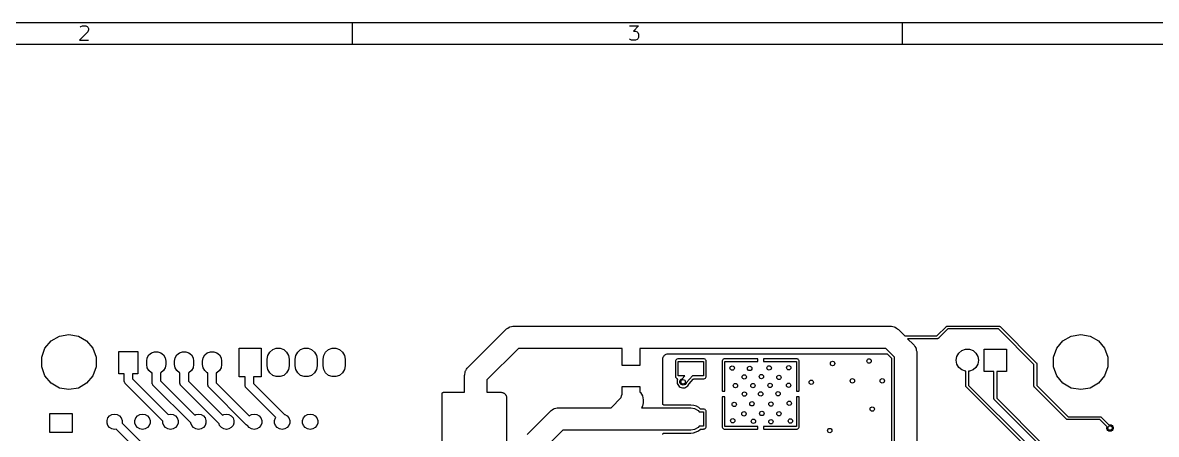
# Model space of a CAD drawing. Extents: x 10 to 287, y -200 to -10.
# Drawn here: x 80 to 183.1, y -47.4 to -10 of the extents above; entities that cross this region are included whole.
import ezdxf

# ---------------------------------------------------------------- set-up
doc = ezdxf.new("R2010")
doc.units = 0
doc.header["$MEASUREMENT"] = 0
doc.layers.add('BLACK', color=7, linetype='CONTINUOUS')

msp = doc.modelspace()

# ---------------------------------------------------------------- linework, layer by layer
at = {"layer": 'Black'}
for p, q in [((287.002, -10), (10, -10)), ((85.3095, -10.35), (85.4333, -10.2881)), ((85.4333, -10.2881), (85.7429, -10.2881)), ((85.7429, -10.2881), (85.8667, -10.35)), ((110, -12), (110, -10)), ((135.186, -10.2881), (135.99, -10.2881)), ((135.99, -10.2881), (135.557, -10.7833)), ((160, -12), (160, -10)), ((85.9286, -10.8452), (85.1857, -11.5881)), ((85.2476, -10.4119), (85.3095, -10.35)), ((85.8667, -10.35), (85.9286, -10.4119)), ((85.9286, -10.4119), (85.9905, -10.5357)), ((85.9905, -10.6595), (85.9286, -10.8452)), ((85.9905, -10.5357), (85.9905, -10.6595)), ((135.557, -10.7833), (135.743, -10.7833)), ((135.743, -10.7833), (135.867, -10.8452)), ((135.867, -10.8452), (135.929, -10.9071)), ((135.929, -10.9071), (135.99, -11.031)), ((135.99, -11.031), (135.99, -11.3405)), ((285.002, -12), (12, -12)), ((85.1857, -11.5881), (85.9905, -11.5881)), ((135.248, -11.5262), (135.186, -11.4643)), ((135.371, -11.5881), (135.248, -11.5262)), ((135.743, -11.5881), (135.371, -11.5881)), ((135.867, -11.5262), (135.743, -11.5881)), ((135.929, -11.4643), (135.867, -11.5262)), ((135.99, -11.3405), (135.929, -11.4643)), ((120.49, -41.344), (123.94, -37.8947)), ((123.94, -37.8947), (123.976, -37.869)), ((123.976, -37.869), (124.005, -37.8348)), ((124.005, -37.8348), (124.12, -37.7684)), ((124.12, -37.7684), (124.229, -37.6923)), ((124.229, -37.6923), (124.272, -37.6807)), ((124.272, -37.6807), (124.311, -37.6584)), ((124.311, -37.6584), (124.441, -37.6353)), ((124.441, -37.6353), (124.57, -37.6009)), ((124.57, -37.6009), (124.614, -37.6048)), ((124.614, -37.6048), (124.658, -37.5971)), ((124.658, -37.5971), (127.737, -37.5971)), ((127.737, -37.5971), (134.531, -37.5971)), ((134.531, -37.5971), (134.531, -37.5882)), ((134.531, -37.5882), (136.131, -37.5882)), ((136.131, -37.5882), (136.131, -37.5971)), ((136.131, -37.5971), (158.91, -37.5971)), ((158.91, -37.5971), (158.954, -37.6048)), ((158.954, -37.6048), (158.999, -37.6009)), ((158.999, -37.6009), (159.127, -37.6353)), ((159.127, -37.6353), (159.258, -37.6584)), ((159.258, -37.6584), (159.296, -37.6807)), ((159.296, -37.6807), (159.339, -37.6923)), ((159.339, -37.6923), (159.448, -37.7684)), ((159.448, -37.7684), (159.563, -37.8348)), ((159.563, -37.8348), (159.592, -37.869)), ((159.592, -37.869), (159.628, -37.8947)), ((159.628, -37.8947), (160.22, -38.4861)), ((163.137, -38.4861), (163.994, -37.6292)), ((164.137, -37.846), (163.28, -38.7029)), ((163.994, -37.6292), (163.999, -37.626)), ((163.999, -37.626), (164.002, -37.6217)), ((164.002, -37.6217), (164.017, -37.6134)), ((164.017, -37.6134), (164.03, -37.6039)), ((164.03, -37.6039), (164.036, -37.6025)), ((164.036, -37.6025), (164.041, -37.5997)), ((164.041, -37.5997), (164.057, -37.5968)), ((164.057, -37.5968), (164.073, -37.5925)), ((164.073, -37.5925), (164.078, -37.593)), ((164.078, -37.593), (164.084, -37.592)), ((164.084, -37.592), (168.783, -37.592)), ((168.73, -37.846), (164.137, -37.846)), ((171.958, -41.0736), (168.73, -37.846)), ((168.783, -37.592), (168.789, -37.593)), ((168.789, -37.593), (168.794, -37.5925)), ((168.794, -37.5925), (168.81, -37.5968)), ((168.81, -37.5968), (168.826, -37.5997)), ((168.826, -37.5997), (168.831, -37.6025)), ((168.831, -37.6025), (168.837, -37.6039)), ((168.837, -37.6039), (168.85, -37.6134)), ((168.85, -37.6134), (168.865, -37.6217)), ((168.865, -37.6217), (168.868, -37.626)), ((168.868, -37.626), (168.873, -37.6292)), ((168.873, -37.6292), (172.175, -40.9312)), ((82.0373, -39.6084), (82.5976, -38.9406)), ((82.5976, -38.9406), (83.3526, -38.5047)), ((83.3526, -38.5047), (84.2112, -38.3533)), ((84.2112, -38.3533), (85.0697, -38.5047)), ((85.0697, -38.5047), (85.8247, -38.9406)), ((85.8247, -38.9406), (86.385, -39.6084)), ((160.22, -38.4861), (163.137, -38.4861)), ((163.19, -38.7401), (160.474, -38.7401)), ((160.474, -38.7401), (161.005, -39.2713)), ((163.195, -38.7391), (163.19, -38.7401)), ((163.201, -38.7396), (163.195, -38.7391)), ((163.217, -38.7353), (163.201, -38.7396)), ((163.233, -38.7324), (163.217, -38.7353)), ((163.238, -38.7296), (163.233, -38.7324)), ((163.244, -38.7282), (163.238, -38.7296)), ((163.257, -38.7187), (163.244, -38.7282)), ((163.272, -38.7104), (163.257, -38.7187)), ((163.275, -38.7061), (163.272, -38.7104)), ((163.28, -38.7029), (163.275, -38.7061)), ((174.036, -39.6084), (174.596, -38.9406)), ((174.596, -38.9406), (175.351, -38.5047)), ((175.351, -38.5047), (176.21, -38.3533)), ((176.21, -38.3533), (177.068, -38.5047)), ((177.068, -38.5047), (177.823, -38.9406)), ((177.823, -38.9406), (178.384, -39.6084)), ((81.7391, -40.4276), (82.0373, -39.6084)), ((86.385, -39.6084), (86.6832, -40.4276)), ((88.7464, -41.946), (88.7464, -39.914)), ((88.7464, -39.914), (90.4736, -39.914)), ((90.4736, -39.914), (90.4736, -41.946)), ((91.4884, -40.2186), (91.7182, -40.0258)), ((91.7182, -40.0258), (92, -39.9232)), ((92, -39.9232), (92.3, -39.9232)), ((92.3, -39.9232), (92.5818, -40.0258)), ((92.5818, -40.0258), (92.8116, -40.2186)), ((94.0284, -40.2186), (94.2582, -40.0258)), ((94.2582, -40.0258), (94.54, -39.9232)), ((94.54, -39.9232), (94.84, -39.9232)), ((94.84, -39.9232), (95.1218, -40.0258)), ((95.1218, -40.0258), (95.3516, -40.2186)), ((96.5684, -40.2186), (96.7982, -40.0258)), ((96.7982, -40.0258), (97.08, -39.9232)), ((97.08, -39.9232), (97.38, -39.9232)), ((97.38, -39.9232), (97.6618, -40.0258)), ((97.6618, -40.0258), (97.8916, -40.2186)), ((99.7, -42.2), (99.7, -39.6)), ((99.7, -39.6), (101.7, -39.6)), ((101.7, -39.6), (101.7, -42.2)), ((102.3, -40.253), (102.474, -39.9522)), ((102.474, -39.9522), (102.74, -39.729)), ((102.74, -39.729), (103.066, -39.6102)), ((103.066, -39.6102), (103.414, -39.6102)), ((103.414, -39.6102), (103.74, -39.729)), ((103.74, -39.729), (104.006, -39.9522)), ((104.006, -39.9522), (104.18, -40.253)), ((104.84, -40.253), (105.014, -39.9522)), ((105.014, -39.9522), (105.28, -39.729)), ((105.28, -39.729), (105.606, -39.6102)), ((105.606, -39.6102), (105.954, -39.6102)), ((105.954, -39.6102), (106.28, -39.729)), ((106.28, -39.729), (106.546, -39.9522)), ((106.546, -39.9522), (106.72, -40.253)), ((107.38, -40.253), (107.554, -39.9522)), ((107.554, -39.9522), (107.82, -39.729)), ((107.82, -39.729), (108.146, -39.6102)), ((108.146, -39.6102), (108.494, -39.6102)), ((108.494, -39.6102), (108.82, -39.729)), ((108.82, -39.729), (109.086, -39.9522)), ((109.086, -39.9522), (109.26, -40.253)), ((125.079, -39.6291), (122.225, -42.4832)), ((127.737, -39.6291), (125.079, -39.6291)), ((134.531, -39.6291), (127.737, -39.6291)), ((134.531, -41.1874), (134.531, -39.6291)), ((158.489, -39.6291), (136.131, -39.6291)), ((136.131, -39.6291), (136.131, -41.1874)), ((138.424, -40.2039), (138.435, -40.1978)), ((138.435, -40.1978), (138.445, -40.1901)), ((138.445, -40.1901), (138.509, -40.1557)), ((138.509, -40.1557), (138.521, -40.1518)), ((138.521, -40.1518), (138.532, -40.1461)), ((138.532, -40.1461), (138.602, -40.1249)), ((138.602, -40.1249), (138.615, -40.1234)), ((138.615, -40.1234), (138.627, -40.1201)), ((138.627, -40.1201), (138.706, -40.1123)), ((138.706, -40.1123), (138.712, -40.1128)), ((138.712, -40.1128), (138.718, -40.1117)), ((138.718, -40.1117), (158.505, -40.1117)), ((159.271, -40.4106), (158.489, -39.6291)), ((158.505, -40.1117), (158.511, -40.1128)), ((158.511, -40.1128), (158.517, -40.1123)), ((158.517, -40.1123), (158.578, -40.1183)), ((158.578, -40.1183), (158.599, -40.124)), ((158.599, -40.124), (158.62, -40.1296)), ((158.62, -40.1296), (158.62, -40.13)), ((158.62, -40.13), (158.621, -40.1302)), ((158.621, -40.1302), (158.638, -40.1426)), ((158.638, -40.1426), (158.656, -40.1549)), ((158.656, -40.1549), (158.968, -40.4675)), ((161.005, -39.2713), (161.031, -39.308)), ((161.031, -39.308), (161.065, -39.3367)), ((161.065, -39.3367), (161.131, -39.4516)), ((161.131, -39.4516), (161.208, -39.5604)), ((161.208, -39.5604), (161.219, -39.6036)), ((161.219, -39.6036), (161.241, -39.6423)), ((161.241, -39.6423), (161.264, -39.773)), ((161.264, -39.773), (161.299, -39.9012)), ((161.299, -39.9012), (161.295, -39.9457)), ((161.295, -39.9457), (161.303, -39.9898)), ((161.303, -39.9898), (161.303, -49.4555)), ((164.955, -40.3486), (165.132, -40.043)), ((165.132, -40.043), (165.402, -39.8162)), ((165.402, -39.8162), (165.734, -39.6956)), ((165.734, -39.6956), (166.086, -39.6956)), ((166.086, -39.6956), (166.418, -39.8162)), ((166.418, -39.8162), (166.688, -40.043)), ((166.688, -40.043), (166.865, -40.3486)), ((167.434, -41.716), (167.434, -39.684)), ((167.434, -39.684), (169.466, -39.684)), ((169.466, -39.684), (169.466, -41.716)), ((173.738, -40.4276), (174.036, -39.6084)), ((178.384, -39.6084), (178.682, -40.4276)), ((81.7391, -41.2994), (81.7391, -40.4276)), ((86.6832, -40.4276), (86.6832, -41.2994)), ((91.2864, -40.7737), (91.3385, -40.4783)), ((91.2864, -41.0863), (91.2864, -40.7737)), ((91.3385, -41.3817), (91.2864, -41.0863)), ((91.3385, -40.4783), (91.4884, -40.2186)), ((92.8116, -40.2186), (92.9615, -40.4783)), ((92.9615, -40.4783), (93.0136, -40.7737)), ((93.0136, -41.0863), (92.9615, -41.3817)), ((93.0136, -40.7737), (93.0136, -41.0863)), ((93.8264, -40.7737), (93.8785, -40.4783)), ((93.8264, -41.0863), (93.8264, -40.7737)), ((93.8785, -41.3817), (93.8264, -41.0863)), ((93.8785, -40.4783), (94.0284, -40.2186)), ((95.3516, -40.2186), (95.5015, -40.4783)), ((95.5015, -40.4783), (95.5536, -40.7737)), ((95.5536, -41.0863), (95.5015, -41.3817)), ((95.5536, -40.7737), (95.5536, -41.0863)), ((96.3664, -40.7737), (96.4185, -40.4783)), ((96.3664, -41.0863), (96.3664, -40.7737)), ((96.4185, -41.3817), (96.3664, -41.0863)), ((96.4185, -40.4783), (96.5684, -40.2186)), ((97.8916, -40.2186), (98.0415, -40.4783)), ((98.0415, -40.4783), (98.0936, -40.7737)), ((98.0936, -41.0863), (98.0415, -41.3817)), ((98.0936, -40.7737), (98.0936, -41.0863)), ((102.24, -40.595), (102.3, -40.253)), ((102.24, -41.205), (102.24, -40.595)), ((102.3, -41.547), (102.24, -41.205)), ((104.18, -40.253), (104.24, -40.595)), ((104.24, -41.205), (104.18, -41.547)), ((104.24, -40.595), (104.24, -41.205)), ((104.78, -40.595), (104.84, -40.253)), ((104.78, -41.205), (104.78, -40.595)), ((104.84, -41.547), (104.78, -41.205)), ((106.72, -40.253), (106.78, -40.595)), ((106.78, -41.205), (106.72, -41.547)), ((106.78, -40.595), (106.78, -41.205)), ((107.32, -40.595), (107.38, -40.253)), ((107.32, -41.205), (107.32, -40.595)), ((107.38, -41.547), (107.32, -41.205)), ((109.26, -40.253), (109.32, -40.595)), ((109.32, -41.205), (109.26, -41.547)), ((109.32, -40.595), (109.32, -41.205)), ((136.131, -41.1874), (134.531, -41.1874)), ((138.212, -40.6058), (138.22, -40.5269)), ((138.213, -40.6121), (138.212, -40.6058)), ((138.212, -40.6183), (138.213, -40.6121)), ((138.212, -40.8254), (138.212, -40.6183)), ((138.212, -43.9839), (138.212, -40.8254)), ((138.22, -40.5269), (138.223, -40.5149)), ((138.223, -40.5149), (138.225, -40.5025)), ((138.225, -40.5025), (138.246, -40.4325)), ((138.246, -40.4325), (138.252, -40.4214)), ((138.252, -40.4214), (138.256, -40.4095)), ((138.256, -40.4095), (138.29, -40.3451)), ((138.29, -40.3451), (138.298, -40.3353)), ((138.298, -40.3353), (138.304, -40.3244)), ((138.304, -40.3244), (138.35, -40.2679)), ((138.35, -40.2679), (138.36, -40.2598)), ((138.36, -40.2598), (138.368, -40.2503)), ((138.368, -40.2503), (138.424, -40.2039)), ((139.367, -40.7545), (139.355, -40.8344)), ((139.355, -40.8344), (139.355, -42.1208)), ((139.396, -40.6892), (139.367, -40.7545)), ((139.443, -40.6347), (139.396, -40.6892)), ((139.502, -40.5953), (139.443, -40.6347)), ((139.575, -40.5729), (139.502, -40.5953)), ((139.616, -40.5696), (139.575, -40.5729)), ((139.611, -42.1259), (139.611, -40.8254)), ((139.611, -40.8254), (141.912, -40.8254)), ((141.903, -40.5696), (139.616, -40.5696)), ((141.983, -40.5809), (141.903, -40.5696)), ((141.912, -40.8254), (141.912, -42.1259)), ((142.049, -40.6104), (141.983, -40.5809)), ((142.103, -40.6568), (142.049, -40.6104)), ((142.142, -40.7166), (142.103, -40.6568)), ((142.165, -40.7889), (142.142, -40.7166)), ((142.168, -40.8305), (142.165, -40.7889)), ((142.168, -42.1169), (142.168, -40.8305)), ((143.618, -40.7374), (143.608, -40.7864)), ((143.608, -40.7864), (143.608, -43.4868)), ((143.637, -40.6911), (143.618, -40.7374)), ((143.664, -40.6495), (143.637, -40.6911)), ((143.7, -40.6142), (143.664, -40.6495)), ((143.741, -40.5864), (143.7, -40.6142)), ((143.788, -40.5672), (143.741, -40.5864)), ((143.837, -40.5574), (143.788, -40.5672)), ((146.837, -40.5574), (143.837, -40.5574)), ((143.862, -43.5077), (143.862, -40.8115)), ((143.862, -40.8115), (146.858, -40.8115)), ((146.858, -40.5783), (146.837, -40.5574)), ((146.858, -40.8115), (146.858, -40.5783)), ((147.387, -40.5574), (147.366, -40.5783)), ((147.366, -40.5783), (147.366, -40.8115)), ((147.366, -40.8115), (150.362, -40.8115)), ((150.387, -40.5574), (147.387, -40.5574)), ((150.362, -40.8115), (150.362, -43.5077)), ((150.436, -40.5672), (150.387, -40.5574)), ((150.482, -40.5864), (150.436, -40.5672)), ((150.524, -40.6142), (150.482, -40.5864)), ((150.559, -40.6495), (150.524, -40.6142)), ((150.587, -40.6911), (150.559, -40.6495)), ((150.606, -40.7374), (150.587, -40.6911)), ((150.616, -40.7864), (150.606, -40.7374)), ((150.616, -43.4868), (150.616, -40.7864)), ((158.968, -40.4675), (158.981, -40.485)), ((158.981, -40.485), (158.993, -40.5024)), ((158.993, -40.5024), (158.993, -40.5031)), ((158.993, -40.5031), (158.994, -40.5037)), ((158.994, -40.5037), (158.999, -40.5244)), ((158.999, -40.5244), (159.005, -40.5449)), ((159.005, -40.5449), (159.011, -40.6058)), ((159.011, -40.6058), (159.011, -40.6121)), ((159.011, -40.6121), (159.012, -40.6183)), ((159.012, -40.6183), (159.012, -50.0426)), ((159.271, -50.0964), (159.271, -40.4106)), ((164.894, -40.6961), (164.955, -40.3486)), ((164.894, -40.7039), (164.894, -40.6961)), ((164.955, -41.0514), (164.894, -40.7039)), ((165.132, -41.357), (164.955, -41.0514)), ((166.865, -41.0514), (166.688, -41.357)), ((166.865, -40.3486), (166.926, -40.6961)), ((166.926, -40.7039), (166.865, -41.0514)), ((166.926, -40.6961), (166.926, -40.7039)), ((171.958, -43.053), (171.958, -41.0736)), ((172.175, -40.9312), (172.178, -40.9358)), ((172.178, -40.9358), (172.182, -40.9394)), ((172.182, -40.9394), (172.191, -40.9537)), ((172.191, -40.9537), (172.2, -40.9673)), ((172.2, -40.9673), (172.202, -40.9727)), ((172.202, -40.9727), (172.204, -40.9776)), ((172.204, -40.9776), (172.207, -40.9939)), ((172.207, -40.9939), (172.212, -41.0099)), ((172.212, -41.0099), (172.211, -41.0155)), ((172.211, -41.0155), (172.212, -41.021)), ((172.212, -41.021), (172.212, -43.0004)), ((173.738, -41.2994), (173.738, -40.4276)), ((178.682, -40.4276), (178.682, -41.2994)), ((82.0373, -42.1186), (81.7391, -41.2994)), ((82.5976, -42.7864), (82.0373, -42.1186)), ((86.385, -42.1186), (85.8247, -42.7864)), ((86.6832, -41.2994), (86.385, -42.1186)), ((89.229, -41.946), (88.7464, -41.946)), ((89.229, -42.54), (89.229, -41.946)), ((90.4736, -41.946), (89.991, -41.946)), ((89.991, -41.946), (89.991, -42.3822)), ((91.4884, -41.6414), (91.3385, -41.3817)), ((91.7182, -41.8342), (91.4884, -41.6414)), ((91.769, -41.8527), (91.7182, -41.8342)), ((91.769, -42.72), (91.769, -41.8527)), ((92.5818, -41.8342), (92.531, -41.8527)), ((92.531, -41.8527), (92.531, -42.5622)), ((92.8116, -41.6414), (92.5818, -41.8342)), ((92.9615, -41.3817), (92.8116, -41.6414)), ((94.0284, -41.6414), (93.8785, -41.3817)), ((94.2582, -41.8342), (94.0284, -41.6414)), ((94.309, -41.8527), (94.2582, -41.8342)), ((94.309, -42.77), (94.309, -41.8527)), ((95.1218, -41.8342), (95.071, -41.8527)), ((95.071, -41.8527), (95.071, -42.6122)), ((95.3516, -41.6414), (95.1218, -41.8342)), ((95.5015, -41.3817), (95.3516, -41.6414)), ((96.5684, -41.6414), (96.4185, -41.3817)), ((96.7982, -41.8342), (96.5684, -41.6414)), ((96.849, -41.8527), (96.7982, -41.8342)), ((96.849, -42.92), (96.849, -41.8527)), ((97.6618, -41.8342), (97.611, -41.8527)), ((97.611, -41.8527), (97.611, -42.7622)), ((97.8916, -41.6414), (97.6618, -41.8342)), ((98.0415, -41.3817), (97.8916, -41.6414)), ((100.239, -42.2), (99.7, -42.2)), ((100.239, -42.98), (100.239, -42.2)), ((101.7, -42.2), (101.001, -42.2)), ((101.001, -42.2), (101.001, -42.8222)), ((102.474, -41.8478), (102.3, -41.547)), ((102.74, -42.071), (102.474, -41.8478)), ((103.066, -42.1898), (102.74, -42.071)), ((103.414, -42.1898), (103.066, -42.1898)), ((103.74, -42.071), (103.414, -42.1898)), ((104.006, -41.8478), (103.74, -42.071)), ((104.18, -41.547), (104.006, -41.8478)), ((105.014, -41.8478), (104.84, -41.547)), ((105.28, -42.071), (105.014, -41.8478)), ((105.606, -42.1898), (105.28, -42.071)), ((105.954, -42.1898), (105.606, -42.1898)), ((106.28, -42.071), (105.954, -42.1898)), ((106.546, -41.8478), (106.28, -42.071)), ((106.72, -41.547), (106.546, -41.8478)), ((107.554, -41.8478), (107.38, -41.547)), ((107.82, -42.071), (107.554, -41.8478)), ((108.146, -42.1898), (107.82, -42.071)), ((108.494, -42.1898), (108.146, -42.1898)), ((108.82, -42.071), (108.494, -42.1898)), ((109.086, -41.8478), (108.82, -42.071)), ((109.26, -41.547), (109.086, -41.8478)), ((120.193, -42.0624), (120.201, -42.0184)), ((120.193, -43.61), (120.193, -42.0624)), ((120.197, -41.9738), (120.231, -41.8456)), ((120.201, -42.0184), (120.197, -41.9738)), ((120.231, -41.8456), (120.254, -41.7149)), ((120.254, -41.7149), (120.276, -41.6762)), ((120.276, -41.6762), (120.288, -41.633)), ((120.288, -41.633), (120.364, -41.5243)), ((120.364, -41.5243), (120.43, -41.4093)), ((120.43, -41.4093), (120.465, -41.3806)), ((120.465, -41.3806), (120.49, -41.344)), ((139.355, -42.1208), (139.359, -42.1624)), ((139.359, -42.1624), (139.381, -42.2347)), ((139.381, -42.2347), (139.42, -42.2945)), ((140.214, -42.1259), (139.611, -42.1259)), ((139.981, -42.375), (140.214, -42.1259)), ((140.91, -42.1259), (140.355, -42.7187)), ((141.912, -42.1259), (140.91, -42.1259)), ((142.127, -42.2621), (142.157, -42.1968)), ((142.157, -42.1968), (142.168, -42.1169)), ((165.402, -41.5838), (165.132, -41.357)), ((165.734, -41.7044), (165.402, -41.5838)), ((165.763, -41.7044), (165.734, -41.7044)), ((165.763, -43.0399), (165.763, -41.7044)), ((166.086, -41.7044), (166.017, -41.7044)), ((166.017, -41.7044), (166.017, -42.9873)), ((166.418, -41.5838), (166.086, -41.7044)), ((166.688, -41.357), (166.418, -41.5838)), ((168.323, -41.716), (167.434, -41.716)), ((168.323, -44.2), (168.323, -41.716)), ((169.466, -41.716), (168.577, -41.716)), ((168.577, -41.716), (168.577, -44.1474)), ((174.036, -42.1186), (173.738, -41.2994)), ((174.596, -42.7864), (174.036, -42.1186)), ((178.384, -42.1186), (177.823, -42.7864)), ((178.682, -41.2994), (178.384, -42.1186)), ((83.3526, -43.2223), (82.5976, -42.7864)), ((84.2112, -43.3737), (83.3526, -43.2223)), ((85.0697, -43.2223), (84.2112, -43.3737)), ((85.8247, -42.7864), (85.0697, -43.2223)), ((89.2319, -42.5565), (89.229, -42.54)), ((89.2304, -42.5732), (89.2319, -42.5565)), ((89.2433, -42.6213), (89.2304, -42.5732)), ((89.252, -42.6703), (89.2433, -42.6213)), ((89.2604, -42.6848), (89.252, -42.6703)), ((89.2647, -42.701), (89.2604, -42.6848)), ((89.2932, -42.7418), (89.2647, -42.701)), ((89.3181, -42.7849), (89.2932, -42.7418)), ((89.331, -42.7957), (89.3181, -42.7849)), ((89.3406, -42.8094), (89.331, -42.7957)), ((92.7561, -46.2249), (89.3406, -42.8094)), ((89.991, -42.3822), (93.2362, -45.6274)), ((91.7719, -42.7365), (91.769, -42.72)), ((91.7704, -42.7532), (91.7719, -42.7365)), ((91.7833, -42.8013), (91.7704, -42.7532)), ((91.792, -42.8503), (91.7833, -42.8013)), ((91.8004, -42.8648), (91.792, -42.8503)), ((91.8047, -42.881), (91.8004, -42.8648)), ((91.8332, -42.9218), (91.8047, -42.881)), ((91.8581, -42.9649), (91.8332, -42.9218)), ((91.871, -42.9757), (91.8581, -42.9649)), ((91.8806, -42.9894), (91.871, -42.9757)), ((95.2961, -46.4049), (91.8806, -42.9894)), ((92.531, -42.5622), (95.6546, -45.6858)), ((94.3119, -42.7865), (94.309, -42.77)), ((94.3104, -42.8032), (94.3119, -42.7865)), ((94.3233, -42.8513), (94.3104, -42.8032)), ((94.332, -42.9003), (94.3233, -42.8513)), ((94.3404, -42.9148), (94.332, -42.9003)), ((94.3447, -42.931), (94.3404, -42.9148)), ((94.3732, -42.9718), (94.3447, -42.931)), ((94.3981, -43.0149), (94.3732, -42.9718)), ((94.411, -43.0257), (94.3981, -43.0149)), ((94.4206, -43.0394), (94.411, -43.0257)), ((97.8599, -46.4787), (94.4206, -43.0394)), ((95.071, -42.6122), (98.1629, -45.7041)), ((96.8519, -42.9365), (96.849, -42.92)), ((96.8504, -42.9532), (96.8519, -42.9365)), ((96.8633, -43.0013), (96.8504, -42.9532)), ((96.872, -43.0503), (96.8633, -43.0013)), ((96.8804, -43.0648), (96.872, -43.0503)), ((96.8847, -43.081), (96.8804, -43.0648)), ((96.9132, -43.1218), (96.8847, -43.081)), ((96.9381, -43.1649), (96.9132, -43.1218)), ((96.951, -43.1757), (96.9381, -43.1649)), ((96.9606, -43.1894), (96.951, -43.1757)), ((100.332, -46.5609), (96.9606, -43.1894)), ((97.611, -42.7622), (100.61, -45.7613)), ((100.242, -42.9965), (100.239, -42.98)), ((100.24, -43.0132), (100.242, -42.9965)), ((100.253, -43.0613), (100.24, -43.0132)), ((100.262, -43.1103), (100.253, -43.0613)), ((100.27, -43.1248), (100.262, -43.1103)), ((100.275, -43.141), (100.27, -43.1248)), ((100.303, -43.1818), (100.275, -43.141)), ((100.328, -43.2249), (100.303, -43.1818)), ((100.341, -43.2357), (100.328, -43.2249)), ((100.351, -43.2494), (100.341, -43.2357)), ((103.019, -45.9177), (100.351, -43.2494)), ((101.001, -42.8222), (103.804, -45.6251)), ((122.225, -42.4832), (122.225, -43.61)), ((134.531, -43.7964), (134.531, -43.0898)), ((134.531, -43.0898), (136.131, -43.0898)), ((136.131, -43.0898), (136.131, -43.5962)), ((139.42, -42.2945), (139.479, -42.3446)), ((139.479, -42.3446), (139.48, -42.3449)), ((139.48, -42.3449), (139.484, -42.3483)), ((139.484, -42.3483), (139.489, -42.3527)), ((139.489, -42.3527), (139.49, -42.3538)), ((139.49, -42.3538), (139.499, -42.3602)), ((139.499, -42.3602), (139.505, -42.3683)), ((139.505, -42.3683), (139.512, -42.3751)), ((139.508, -42.5998), (139.506, -42.7084)), ((139.506, -42.7084), (139.526, -42.8152)), ((139.532, -42.4855), (139.508, -42.5998)), ((139.512, -42.3751), (139.518, -42.386)), ((139.518, -42.386), (139.525, -42.396)), ((139.525, -42.396), (139.527, -42.4056)), ((139.526, -42.8152), (139.566, -42.9162)), ((139.527, -42.4056), (139.532, -42.4145)), ((139.532, -42.4145), (139.533, -42.4267)), ((139.533, -42.4825), (139.532, -42.4855)), ((139.533, -42.4267), (139.537, -42.4385)), ((139.534, -42.4702), (139.533, -42.4825)), ((139.537, -42.4583), (139.534, -42.4702)), ((139.537, -42.4385), (139.536, -42.4484)), ((139.536, -42.4484), (139.537, -42.4583)), ((139.566, -42.9162), (139.625, -43.0074)), ((139.625, -43.0074), (139.7, -43.0856)), ((139.7, -43.0856), (139.789, -43.1475)), ((139.764, -42.6096), (139.8, -42.5114)), ((139.764, -42.7141), (139.764, -42.6096)), ((139.8, -42.8123), (139.764, -42.7141)), ((139.789, -43.1475), (139.889, -43.191)), ((139.8, -42.5114), (139.867, -42.4314)), ((139.867, -42.8923), (139.8, -42.8123)), ((139.867, -42.4314), (139.958, -42.3791)), ((139.958, -42.9446), (139.867, -42.8923)), ((139.889, -43.191), (139.995, -43.2143)), ((139.958, -42.3791), (139.981, -42.375)), ((140.061, -42.9627), (139.958, -42.9446)), ((139.995, -43.2143), (140.103, -43.2166)), ((140.164, -42.9446), (140.061, -42.9627)), ((140.103, -43.2166), (140.21, -43.1977)), ((140.254, -42.8923), (140.164, -42.9446)), ((140.21, -43.1977), (140.312, -43.1585)), ((140.321, -42.8123), (140.254, -42.8923)), ((140.312, -43.1585), (140.403, -43.1003)), ((140.355, -42.7187), (140.321, -42.8123)), ((140.403, -43.1003), (140.482, -43.0254)), ((140.482, -43.0254), (140.544, -42.9367)), ((140.544, -42.9367), (140.577, -42.8639)), ((140.577, -42.8639), (140.589, -42.8465)), ((140.589, -42.8465), (140.6, -42.8288)), ((140.6, -42.8288), (140.981, -42.422)), ((140.981, -42.422), (140.987, -42.4174)), ((140.987, -42.4174), (140.992, -42.4115)), ((140.992, -42.4115), (141.004, -42.4042)), ((141.004, -42.4042), (141.016, -42.3955)), ((141.016, -42.3955), (141.023, -42.3933)), ((141.023, -42.3933), (141.03, -42.3894)), ((141.03, -42.3894), (141.044, -42.3869)), ((141.044, -42.3869), (141.058, -42.3827)), ((141.058, -42.3827), (141.066, -42.3831)), ((141.066, -42.3831), (141.074, -42.3817)), ((141.074, -42.3817), (141.907, -42.3817)), ((141.907, -42.3817), (141.949, -42.3784)), ((141.949, -42.3784), (142.021, -42.3561)), ((142.021, -42.3561), (142.081, -42.3166)), ((142.081, -42.3166), (142.127, -42.2621)), ((165.764, -43.0454), (165.763, -43.0399)), ((165.763, -43.051), (165.764, -43.0454)), ((165.768, -43.067), (165.763, -43.051)), ((165.771, -43.0834), (165.768, -43.067)), ((165.773, -43.0882), (165.771, -43.0834)), ((165.775, -43.0936), (165.773, -43.0882)), ((165.784, -43.1072), (165.775, -43.0936)), ((165.793, -43.1216), (165.784, -43.1072)), ((165.797, -43.1252), (165.793, -43.1216)), ((165.8, -43.1297), (165.797, -43.1252)), ((171.21, -48.5401), (165.8, -43.1297)), ((166.017, -42.9873), (171.39, -48.3605)), ((171.959, -43.0585), (171.958, -43.053)), ((171.958, -43.0641), (171.959, -43.0585)), ((171.963, -43.0801), (171.958, -43.0641)), ((171.966, -43.0964), (171.963, -43.0801)), ((171.968, -43.1013), (171.966, -43.0964)), ((171.97, -43.1067), (171.968, -43.1013)), ((171.979, -43.1203), (171.97, -43.1067)), ((171.988, -43.1346), (171.979, -43.1203)), ((171.992, -43.1382), (171.988, -43.1346)), ((171.995, -43.1428), (171.992, -43.1382)), ((174.916, -46.0638), (171.995, -43.1428)), ((172.212, -43.0004), (175.059, -45.847)), ((175.351, -43.2223), (174.596, -42.7864)), ((176.21, -43.3737), (175.351, -43.2223)), ((177.068, -43.2223), (176.21, -43.3737)), ((177.823, -42.7864), (177.068, -43.2223)), ((118.15, -43.737), (118.152, -43.7261)), ((118.15, -48.2927), (118.15, -43.737)), ((118.152, -43.7149), (118.156, -43.7045)), ((118.152, -43.7261), (118.152, -43.7149)), ((118.156, -43.7045), (118.158, -43.6936)), ((118.158, -43.6936), (118.163, -43.6839)), ((118.163, -43.6839), (118.167, -43.6735)), ((118.167, -43.6735), (118.174, -43.665)), ((118.174, -43.665), (118.18, -43.6554)), ((118.18, -43.6554), (118.188, -43.6482)), ((118.188, -43.6482), (118.195, -43.6397)), ((118.195, -43.6397), (118.205, -43.6342)), ((118.205, -43.6342), (118.213, -43.627)), ((118.213, -43.627), (118.224, -43.6232)), ((118.224, -43.6232), (118.234, -43.6177)), ((118.234, -43.6177), (118.245, -43.6157)), ((118.245, -43.6157), (118.255, -43.6119)), ((118.255, -43.6119), (118.266, -43.6119)), ((118.266, -43.6119), (118.277, -43.61)), ((118.277, -43.61), (120.193, -43.61)), ((122.225, -43.61), (123.493, -43.61)), ((123.493, -43.61), (123.5, -43.6111)), ((123.5, -43.6111), (123.506, -43.6106)), ((123.506, -43.6106), (123.585, -43.6184)), ((123.585, -43.6184), (123.597, -43.6218)), ((123.597, -43.6218), (123.609, -43.6232)), ((123.609, -43.6232), (123.679, -43.6445)), ((123.679, -43.6445), (123.69, -43.6501)), ((123.69, -43.6501), (123.702, -43.654)), ((123.702, -43.654), (123.767, -43.6884)), ((123.767, -43.6884), (123.776, -43.6961)), ((123.776, -43.6961), (123.787, -43.7023)), ((123.787, -43.7023), (123.844, -43.7486)), ((123.844, -43.7486), (123.852, -43.7581)), ((123.852, -43.7581), (123.861, -43.7662)), ((123.861, -43.7662), (123.908, -43.8227)), ((123.908, -43.8227), (123.914, -43.8336)), ((123.914, -43.8336), (123.922, -43.8434)), ((123.922, -43.8434), (123.956, -43.9079)), ((123.956, -43.9079), (123.96, -43.9197)), ((123.96, -43.9197), (123.966, -43.9309)), ((123.966, -43.9309), (123.987, -44.0008)), ((123.987, -44.0008), (123.988, -44.0132)), ((123.988, -44.0132), (123.992, -44.0252)), ((123.992, -44.0252), (123.999, -44.1042)), ((123.999, -44.1042), (123.999, -44.1104)), ((123.999, -44.1104), (124, -44.1166)), ((124, -44.1166), (124, -50.3038)), ((133.522, -45.0317), (134.423, -44.0801)), ((134.423, -44.0801), (134.447, -43.9425)), ((134.447, -43.9425), (134.531, -43.7964)), ((136.131, -43.5962), (136.18, -43.6369)), ((136.18, -43.6369), (136.356, -43.9425)), ((136.356, -43.9425), (136.417, -44.29)), ((136.417, -44.29), (136.417, -44.5237)), ((138.212, -44.6507), (138.212, -43.9839)), ((143.608, -43.4868), (143.629, -43.5077)), ((143.629, -44.0157), (143.608, -44.0365)), ((143.608, -44.0365), (143.608, -46.7369)), ((143.629, -43.5077), (143.862, -43.5077)), ((143.862, -44.0157), (143.629, -44.0157)), ((143.862, -46.7119), (143.862, -44.0157)), ((150.362, -43.5077), (150.595, -43.5077)), ((150.362, -44.0157), (150.362, -46.7119)), ((150.595, -44.0157), (150.362, -44.0157)), ((150.595, -43.5077), (150.616, -43.4868)), ((150.616, -44.0365), (150.595, -44.0157)), ((150.616, -46.7369), (150.616, -44.0365)), ((168.324, -44.2055), (168.323, -44.2)), ((168.323, -44.2111), (168.324, -44.2055)), ((168.328, -44.2271), (168.323, -44.2111)), ((168.331, -44.2434), (168.328, -44.2271)), ((168.333, -44.2483), (168.331, -44.2434)), ((168.335, -44.2537), (168.333, -44.2483)), ((168.344, -44.2673), (168.335, -44.2537)), ((168.353, -44.2816), (168.344, -44.2673)), ((168.357, -44.2852), (168.353, -44.2816)), ((168.36, -44.2898), (168.357, -44.2852)), ((172.721, -48.6505), (168.36, -44.2898)), ((168.577, -44.1474), (172.897, -48.4674)), ((125.875, -47.44), (127.986, -45.3292)), ((127.986, -45.3292), (128.023, -45.3036)), ((128.023, -45.3036), (128.051, -45.2694)), ((128.051, -45.2694), (128.166, -45.203)), ((128.166, -45.203), (128.275, -45.1269)), ((128.275, -45.1269), (128.318, -45.1153)), ((128.318, -45.1153), (128.357, -45.0929)), ((128.357, -45.0929), (128.488, -45.0699)), ((128.488, -45.0699), (128.616, -45.0355)), ((128.616, -45.0355), (128.66, -45.0394)), ((128.66, -45.0394), (128.704, -45.0317)), ((128.704, -45.0317), (131.91, -45.0317)), ((131.91, -45.0317), (133.522, -45.0317)), ((136.334, -44.9274), (136.265, -45.0317)), ((136.265, -45.0317), (140.762, -45.0317)), ((136.341, -44.8977), (136.334, -44.9274)), ((136.356, -44.8712), (136.341, -44.8977)), ((136.382, -44.7268), (136.356, -44.8712)), ((136.416, -44.5842), (136.382, -44.7268)), ((136.417, -44.5237), (136.412, -44.5538)), ((136.412, -44.5538), (136.416, -44.5842)), ((138.213, -44.6616), (138.212, -44.6507)), ((138.213, -44.6727), (138.213, -44.6616)), ((138.217, -44.6832), (138.213, -44.6727)), ((138.219, -44.6941), (138.217, -44.6832)), ((138.225, -44.7037), (138.219, -44.6941)), ((138.229, -44.7142), (138.225, -44.7037)), ((138.236, -44.7227), (138.229, -44.7142)), ((138.241, -44.7323), (138.236, -44.7227)), ((138.25, -44.7394), (138.241, -44.7323)), ((138.257, -44.7479), (138.25, -44.7394)), ((138.267, -44.7535), (138.257, -44.7479)), ((138.275, -44.7606), (138.267, -44.7535)), ((138.285, -44.7644), (138.275, -44.7606)), ((138.295, -44.77), (138.285, -44.7644)), ((138.306, -44.7719), (138.295, -44.77)), ((138.317, -44.7757), (138.306, -44.7719)), ((138.328, -44.7757), (138.317, -44.7757)), ((138.339, -44.7777), (138.328, -44.7757)), ((140.761, -44.7777), (138.339, -44.7777)), ((140.774, -44.7777), (140.761, -44.7777)), ((140.762, -45.0317), (141.109, -45.0929)), ((141.026, -44.806), (140.774, -44.7777)), ((141.262, -44.8809), (141.026, -44.806)), ((141.109, -45.0929), (141.415, -45.2694)), ((141.479, -45.0003), (141.262, -44.8809)), ((141.415, -45.2694), (141.522, -45.3974)), ((141.612, -45.1119), (141.479, -45.0003)), ((141.65, -45.1339), (141.612, -45.1119)), ((141.694, -45.1416), (141.65, -45.1339)), ((141.903, -45.1416), (141.694, -45.1416)), ((141.983, -45.1529), (141.903, -45.1416)), ((142.049, -45.1824), (141.983, -45.1529)), ((142.103, -45.2288), (142.049, -45.1824)), ((142.142, -45.2886), (142.103, -45.2288)), ((142.165, -45.3609), (142.142, -45.2886)), ((82.484, -47.2636), (82.484, -45.5364)), ((82.484, -45.5364), (84.516, -45.5364)), ((84.516, -45.5364), (84.516, -47.2636)), ((87.6761, -46.1697), (87.7594, -45.9409)), ((87.6761, -46.4133), (87.6761, -46.1697)), ((87.7594, -45.9409), (87.9159, -45.7544)), ((87.9159, -45.7544), (88.1268, -45.6326)), ((88.1268, -45.6326), (88.3666, -45.5903)), ((88.3666, -45.5903), (88.6064, -45.6326)), ((88.6064, -45.6326), (88.8173, -45.7544)), ((88.8173, -45.7544), (88.9738, -45.9409)), ((88.9738, -45.9409), (89.0571, -46.1697)), ((89.0571, -46.1697), (89.0571, -46.4133)), ((90.2161, -46.1697), (90.2994, -45.9409)), ((90.2161, -46.4133), (90.2161, -46.1697)), ((90.2994, -45.9409), (90.4559, -45.7544)), ((90.4559, -45.7544), (90.6668, -45.6326)), ((90.6668, -45.6326), (90.9066, -45.5903)), ((90.9066, -45.5903), (91.1464, -45.6326)), ((91.1464, -45.6326), (91.3573, -45.7544)), ((91.3573, -45.7544), (91.5138, -45.9409)), ((91.5138, -45.9409), (91.5971, -46.1697)), ((91.5971, -46.1697), (91.5971, -46.4133)), ((92.7561, -46.4133), (92.7561, -46.2249)), ((93.2362, -45.6274), (93.4466, -45.5903)), ((93.4466, -45.5903), (93.6864, -45.6326)), ((93.6864, -45.6326), (93.8973, -45.7544)), ((93.8973, -45.7544), (94.0538, -45.9409)), ((94.0538, -45.9409), (94.1371, -46.1697)), ((94.1371, -46.1697), (94.1371, -46.4133)), ((95.6546, -45.6858), (95.7468, -45.6326)), ((95.7468, -45.6326), (95.9866, -45.5903)), ((95.9866, -45.5903), (96.2264, -45.6326)), ((96.2264, -45.6326), (96.4373, -45.7544)), ((96.4373, -45.7544), (96.5938, -45.9409)), ((96.5938, -45.9409), (96.6771, -46.1697)), ((96.6771, -46.1697), (96.6771, -46.4133)), ((98.1629, -45.7041), (98.2868, -45.6326)), ((98.2868, -45.6326), (98.5266, -45.5903)), ((98.5266, -45.5903), (98.7664, -45.6326)), ((98.7664, -45.6326), (98.9773, -45.7544)), ((98.9773, -45.7544), (99.1338, -45.9409)), ((99.1338, -45.9409), (99.2171, -46.1697)), ((99.2171, -46.1697), (99.2171, -46.4133)), ((100.61, -45.7613), (100.616, -45.7544)), ((100.616, -45.7544), (100.827, -45.6326)), ((100.827, -45.6326), (101.067, -45.5903)), ((101.067, -45.5903), (101.306, -45.6326)), ((101.306, -45.6326), (101.517, -45.7544)), ((101.517, -45.7544), (101.674, -45.9409)), ((101.674, -45.9409), (101.757, -46.1697)), ((101.757, -46.1697), (101.757, -46.4133)), ((102.916, -46.1697), (102.999, -45.9409)), ((102.916, -46.4133), (102.916, -46.1697)), ((102.999, -45.9409), (103.019, -45.9177)), ((103.804, -45.6251), (103.846, -45.6326)), ((103.846, -45.6326), (104.057, -45.7544)), ((104.057, -45.7544), (104.214, -45.9409)), ((104.214, -45.9409), (104.297, -46.1697)), ((104.297, -46.1697), (104.297, -46.4133)), ((105.456, -46.1697), (105.539, -45.9409)), ((105.456, -46.4133), (105.456, -46.1697)), ((105.539, -45.9409), (105.696, -45.7544)), ((105.696, -45.7544), (105.907, -45.6326)), ((105.907, -45.6326), (106.147, -45.5903)), ((106.147, -45.5903), (106.386, -45.6326)), ((106.386, -45.6326), (106.597, -45.7544)), ((106.597, -45.7544), (106.754, -45.9409)), ((106.754, -45.9409), (106.837, -46.1697)), ((106.837, -46.1697), (106.837, -46.4133)), ((141.522, -45.3974), (141.912, -45.3974)), ((141.912, -45.3974), (141.912, -46.6979)), ((142.168, -45.4025), (142.165, -45.3609)), ((142.168, -46.6889), (142.168, -45.4025)), ((174.921, -46.067), (174.916, -46.0638)), ((174.924, -46.0713), (174.921, -46.067)), ((174.939, -46.0796), (174.924, -46.0713)), ((174.952, -46.0891), (174.939, -46.0796)), ((174.958, -46.0905), (174.952, -46.0891)), ((174.963, -46.0933), (174.958, -46.0905)), ((174.979, -46.0962), (174.963, -46.0933)), ((174.995, -46.1005), (174.979, -46.0962)), ((175, -46.1), (174.995, -46.1005)), ((175.006, -46.101), (175, -46.1)), ((177.941, -46.101), (175.006, -46.101)), ((175.059, -45.847), (177.994, -45.847)), ((178.601, -46.7605), (177.941, -46.101)), ((177.994, -45.847), (178, -45.848)), ((178, -45.848), (178.005, -45.8475)), ((178.005, -45.8475), (178.021, -45.8518)), ((178.021, -45.8518), (178.037, -45.8547)), ((178.037, -45.8547), (178.042, -45.8575)), ((178.042, -45.8575), (178.048, -45.8589)), ((178.048, -45.8589), (178.061, -45.8684)), ((178.061, -45.8684), (178.076, -45.8767)), ((178.076, -45.8767), (178.079, -45.881)), ((178.079, -45.881), (178.084, -45.8842)), ((178.084, -45.8842), (178.777, -46.5774)), ((84.516, -47.2636), (82.484, -47.2636)), ((87.7594, -46.6421), (87.6761, -46.4133)), ((87.9159, -46.8286), (87.7594, -46.6421)), ((88.1268, -46.9504), (87.9159, -46.8286)), ((88.3666, -46.9927), (88.1268, -46.9504)), ((88.5046, -46.9683), (88.3666, -46.9927)), ((92.0442, -50.5079), (88.5046, -46.9683)), ((89.0571, -46.4133), (89.0491, -46.4352)), ((89.0491, -46.4352), (93.1218, -50.5079)), ((90.2994, -46.6421), (90.2161, -46.4133)), ((90.4559, -46.8286), (90.2994, -46.6421)), ((90.6668, -46.9504), (90.4559, -46.8286)), ((90.9066, -46.9927), (90.6668, -46.9504)), ((91.1464, -46.9504), (90.9066, -46.9927)), ((91.3573, -46.8286), (91.1464, -46.9504)), ((91.5138, -46.6421), (91.3573, -46.8286)), ((91.5971, -46.4133), (91.5138, -46.6421)), ((92.8394, -46.6421), (92.7561, -46.4133)), ((92.9959, -46.8286), (92.8394, -46.6421)), ((93.2068, -46.9504), (92.9959, -46.8286)), ((93.4466, -46.9927), (93.2068, -46.9504)), ((93.6864, -46.9504), (93.4466, -46.9927)), ((93.8973, -46.8286), (93.6864, -46.9504)), ((94.0538, -46.6421), (93.8973, -46.8286)), ((94.1371, -46.4133), (94.0538, -46.6421)), ((95.2961, -46.4133), (95.2961, -46.4049)), ((95.3794, -46.6421), (95.2961, -46.4133)), ((95.5359, -46.8286), (95.3794, -46.6421)), ((95.7468, -46.9504), (95.5359, -46.8286)), ((95.9866, -46.9927), (95.7468, -46.9504)), ((96.2264, -46.9504), (95.9866, -46.9927)), ((96.4373, -46.8286), (96.2264, -46.9504)), ((96.5938, -46.6421), (96.4373, -46.8286)), ((96.6771, -46.4133), (96.5938, -46.6421)), ((97.9194, -46.6421), (97.8599, -46.4787)), ((98.0759, -46.8286), (97.9194, -46.6421)), ((98.2868, -46.9504), (98.0759, -46.8286)), ((98.5266, -46.9927), (98.2868, -46.9504)), ((98.7664, -46.9504), (98.5266, -46.9927)), ((98.9773, -46.8286), (98.7664, -46.9504)), ((99.1338, -46.6421), (98.9773, -46.8286)), ((99.2171, -46.4133), (99.1338, -46.6421)), ((100.346, -46.5705), (100.332, -46.5609)), ((100.357, -46.5834), (100.346, -46.5705)), ((100.4, -46.6083), (100.357, -46.5834)), ((100.44, -46.6368), (100.4, -46.6083)), ((100.457, -46.6411), (100.44, -46.6368)), ((100.46, -46.6433), (100.457, -46.6411)), ((100.616, -46.8286), (100.46, -46.6433)), ((100.827, -46.9504), (100.616, -46.8286)), ((101.067, -46.9927), (100.827, -46.9504)), ((101.306, -46.9504), (101.067, -46.9927)), ((101.517, -46.8286), (101.306, -46.9504)), ((101.674, -46.6421), (101.517, -46.8286)), ((101.757, -46.4133), (101.674, -46.6421)), ((102.999, -46.6421), (102.916, -46.4133)), ((103.156, -46.8286), (102.999, -46.6421)), ((103.367, -46.9504), (103.156, -46.8286)), ((103.607, -46.9927), (103.367, -46.9504)), ((103.846, -46.9504), (103.607, -46.9927)), ((104.057, -46.8286), (103.846, -46.9504)), ((104.214, -46.6421), (104.057, -46.8286)), ((104.297, -46.4133), (104.214, -46.6421)), ((105.539, -46.6421), (105.456, -46.4133)), ((105.696, -46.8286), (105.539, -46.6421)), ((105.907, -46.9504), (105.696, -46.8286)), ((106.147, -46.9927), (105.907, -46.9504)), ((106.386, -46.9504), (106.147, -46.9927)), ((106.597, -46.8286), (106.386, -46.9504)), ((106.754, -46.6421), (106.597, -46.8286)), ((106.837, -46.4133), (106.754, -46.6421)), ((129.125, -47.0637), (127.61, -48.5792)), ((131.91, -47.0637), (129.125, -47.0637)), ((133.96, -47.0637), (131.91, -47.0637)), ((140.762, -47.0637), (133.96, -47.0637)), ((138.213, -47.4226), (138.217, -47.4122)), ((138.217, -47.4122), (138.219, -47.4012)), ((138.219, -47.4012), (138.225, -47.3916)), ((138.225, -47.3916), (138.229, -47.3812)), ((138.229, -47.3812), (138.236, -47.3727)), ((138.236, -47.3727), (138.241, -47.363)), ((138.241, -47.363), (138.25, -47.3559)), ((138.25, -47.3559), (138.257, -47.3474)), ((138.257, -47.3474), (138.267, -47.3418)), ((138.267, -47.3418), (138.275, -47.3347)), ((138.275, -47.3347), (138.285, -47.3309)), ((138.285, -47.3309), (138.295, -47.3253)), ((138.295, -47.3253), (138.306, -47.3234)), ((138.306, -47.3234), (138.317, -47.3196)), ((138.317, -47.3196), (138.328, -47.3196)), ((138.328, -47.3196), (138.339, -47.3177)), ((138.339, -47.3177), (140.756, -47.3177)), ((140.756, -47.3177), (141.008, -47.2929)), ((141.109, -47.0024), (140.762, -47.0637)), ((141.008, -47.2929), (141.245, -47.2213)), ((141.415, -46.826), (141.109, -47.0024)), ((141.245, -47.2213), (141.464, -47.105)), ((141.522, -46.6979), (141.415, -46.826)), ((141.464, -47.105), (141.615, -46.9823)), ((141.912, -46.6979), (141.522, -46.6979)), ((141.615, -46.9823), (141.633, -46.972)), ((141.633, -46.972), (141.651, -46.9614)), ((141.651, -46.9614), (141.652, -46.9612)), ((141.652, -46.9612), (141.653, -46.9608)), ((141.653, -46.9608), (141.674, -46.9574)), ((141.674, -46.9574), (141.695, -46.9537)), ((141.695, -46.9537), (141.907, -46.9537)), ((141.907, -46.9537), (141.949, -46.9504)), ((141.949, -46.9504), (142.021, -46.9281)), ((142.021, -46.9281), (142.081, -46.8886)), ((142.081, -46.8886), (142.127, -46.8341)), ((142.127, -46.8341), (142.157, -46.7688)), ((142.157, -46.7688), (142.168, -46.6889)), ((143.608, -46.7369), (143.618, -46.786)), ((143.618, -46.786), (143.637, -46.8322)), ((143.637, -46.8322), (143.664, -46.8738)), ((143.664, -46.8738), (143.7, -46.9092)), ((143.7, -46.9092), (143.741, -46.937)), ((143.741, -46.937), (143.788, -46.9561)), ((143.788, -46.9561), (143.837, -46.9659)), ((143.837, -46.9659), (146.837, -46.9659)), ((146.858, -46.7119), (143.862, -46.7119)), ((146.837, -46.9659), (146.858, -46.945)), ((146.858, -46.945), (146.858, -46.7119)), ((150.362, -46.7119), (147.366, -46.7119)), ((147.366, -46.7119), (147.366, -46.945)), ((147.366, -46.945), (147.387, -46.9659)), ((147.387, -46.9659), (150.387, -46.9659)), ((150.387, -46.9659), (150.436, -46.9561)), ((150.436, -46.9561), (150.482, -46.937)), ((150.482, -46.937), (150.524, -46.9092)), ((150.524, -46.9092), (150.559, -46.8738)), ((150.559, -46.8738), (150.587, -46.8322)), ((150.587, -46.8322), (150.606, -46.786)), ((150.606, -46.786), (150.616, -46.7369)), ((178.584, -46.8078), (178.601, -46.7605)), ((178.584, -46.9122), (178.584, -46.8078)), ((178.619, -47.0104), (178.584, -46.9122)), ((178.687, -47.0905), (178.619, -47.0104)), ((178.777, -47.1427), (178.687, -47.0905)), ((178.777, -46.5773), (178.88, -46.5591)), ((178.777, -46.5774), (178.777, -46.5773)), ((178.88, -47.1609), (178.777, -47.1427)), ((178.88, -46.5591), (178.983, -46.5773)), ((178.983, -47.1427), (178.88, -47.1609)), ((178.983, -46.5773), (179.073, -46.6295)), ((179.073, -47.0905), (178.983, -47.1427)), ((179.073, -46.6295), (179.141, -46.7096)), ((179.141, -47.0104), (179.073, -47.0905)), ((179.141, -46.7096), (179.176, -46.8078)), ((179.176, -46.9122), (179.141, -47.0104)), ((179.176, -46.8078), (179.176, -46.9122)), ((138.212, -47.4447), (138.213, -47.4337)), ((138.213, -47.4337), (138.213, -47.4226))]:
    msp.add_line(p, q, dxfattribs=at)
for centre in [(144.521, -41.4122), (147.881, -41.3995), (149.664, -41.3766), (153.645, -40.9956), (156.972, -40.767), (145.618, -42.2123), (146.111, -41.4452), (147.173, -42.1894), (148.773, -42.258), (140.061, -42.6618), (144.818, -42.9997), (146.408, -42.9997), (147.963, -42.9895), (149.654, -42.9768), (151.714, -42.6974), (155.448, -42.5704), (158.166, -42.5704), (145.631, -43.7769), (147.112, -43.7617), (148.694, -43.7439), (144.704, -44.7142), (146.317, -44.6583), (147.218, -45.5371), (148.041, -44.6811), (149.71, -44.6126), (157.251, -45.1358), (144.567, -46.2001), (145.585, -45.5727), (146.454, -46.2458), (148.041, -46.2915), (148.773, -45.56), (149.814, -46.2229), (153.391, -47.0916), (178.88, -46.86)]:
    msp.add_circle(centre, 0.1994, dxfattribs=at)

doc.saveas('drawing.dxf')
